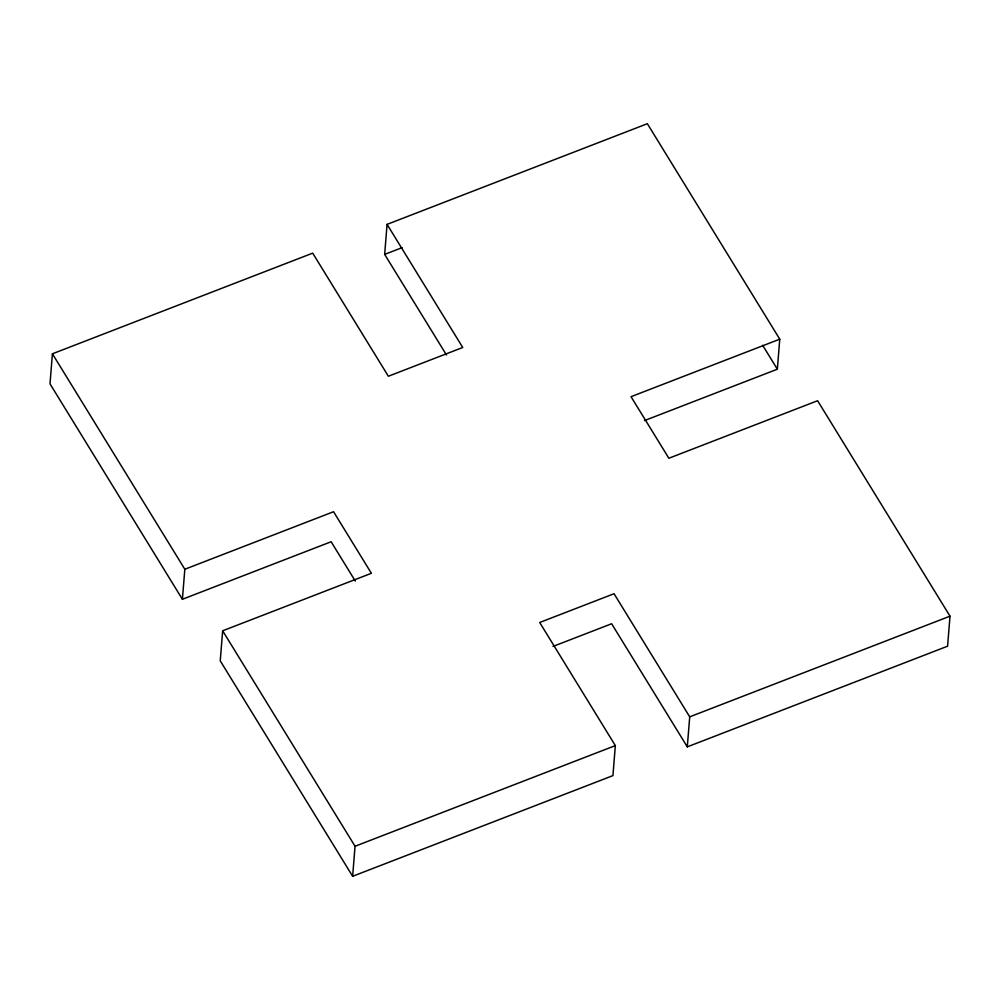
<?xml version="1.0" encoding="UTF-8"?>
<svg xmlns="http://www.w3.org/2000/svg" width="1000" height="1000" viewBox="0 0 1000 1000"><rect width="100%" height="100%" fill="white"/><g stroke="black" fill="none" stroke-linecap="round" stroke-linejoin="round"><path stroke-width="1.5" d="M644.5 420.575L777.35 369.2L779.762 339.175L647.362 123.713L387.075 224.375L462.738 347.488L388.363 376.25L312.7 253.137L52.413 353.8L50 383.825L182.4 599.275L331.138 541.75L355.288 581.05M182.4 599.275L184.825 569.25L52.413 353.8M184.825 569.25L333.562 511.725L371.388 573.288L222.65 630.8L220.238 660.825L352.638 876.287L612.925 775.625L615.337 745.6L539.688 622.487L614.05 593.725L689.712 716.838L687.3 746.862L947.588 646.2L950 616.175L817.6 400.725L668.863 458.25L631.025 396.688L779.762 339.175M446.488 355.012L384.663 254.4L387.075 224.375M352.638 876.287L355.05 846.263L222.65 630.8M384.663 254.4L402.113 247.65M553 646.425L611.638 623.75L687.3 746.862M355.05 846.263L615.337 745.6M689.712 716.838L950 616.175M762.638 345.262L777.35 369.2"/></g></svg>
